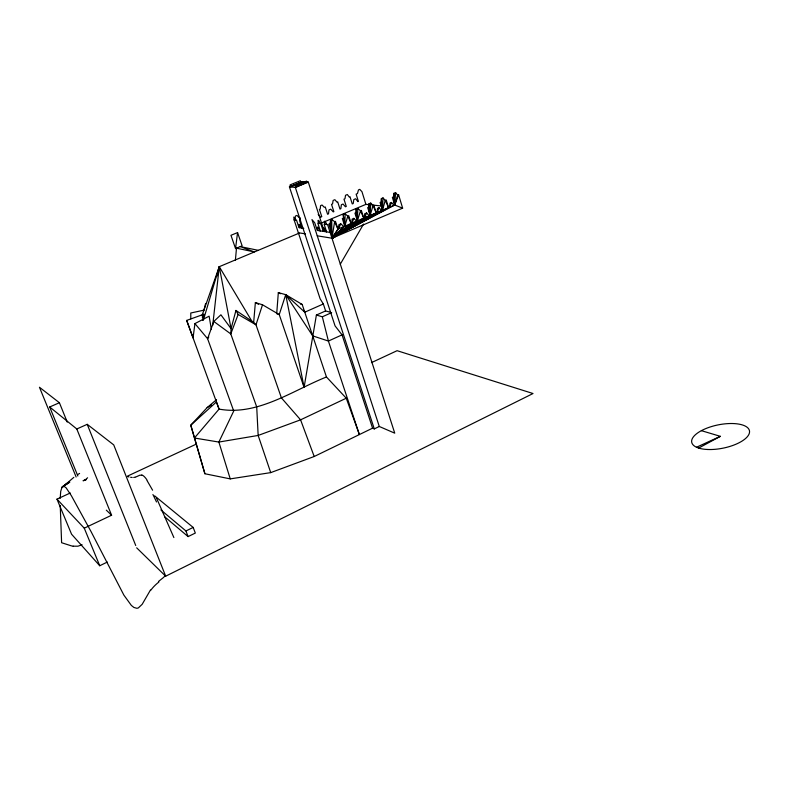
<?xml version="1.0" encoding="UTF-8"?>
<svg xmlns="http://www.w3.org/2000/svg" width="789" height="789" viewBox="0 0 789 789"><rect width="100%" height="100%" fill="white"/><g stroke="black" fill="none" stroke-linecap="round" stroke-linejoin="round"><path stroke-width="1.18" d="M326.587 231.867L324.101 224.155L327.603 224.658L394.747 433.171L379.292 426.484L311.961 219.579L314.752 222.833L317.217 230.418L330.098 232.4L331.321 231.887L330.058 223.622L330.611 219.914L331.962 238.209L337.939 229.086L334.635 221.699L331.696 219.45L330.611 219.914L331.962 238.209L364.597 217.794L364.646 213.799L366.609 212.961L369.242 215.821L331.962 238.209L317.247 235.812M60.201 498.362L60.714 491.369L61.996 487.257L69.817 482.089L62.252 486.921L68.446 482.375L61.769 487.651L73.821 477.365M402.637 208.148L331.962 238.209L343.886 226.561L340.809 223.869L338.373 228.899L331.962 238.209L394.707 205.041L397.626 195.179L398.593 194.775L402.637 208.148L394.707 205.041L337.939 229.086L335.463 221.344L334.635 221.699L331.962 238.209L351.184 223.474L348.738 215.762L347.811 216.147L344.773 226.187L343.215 214.618L345.128 213.819L344.773 226.187L331.962 238.209L331.696 219.45M382.34 210.278L331.962 238.209L363.768 218.139L361.362 210.446L360.504 210.801L357.378 220.851L331.962 238.209L382.458 210.229L385.249 200.386L386.225 199.982L388.573 207.645L331.962 238.209L351.963 223.139L352.091 219.095L353.857 218.356L356.598 221.186L331.962 238.209L389.549 207.221L391.492 202.457L394.027 205.327M357.802 208.493L357.378 220.851L354.951 213.138L355.839 212.774L356.204 209.164L357.802 208.493L360.504 210.801L363.768 218.139M383 197.911L382.458 210.229L380.101 202.556L381.077 202.142L381.373 198.591L383 197.911L385.249 200.386L388.573 207.645M331.962 238.209L376.205 212.872L373.828 205.199L373.069 205.515L370.13 215.446L368.433 207.468L368.907 203.828L370.712 203.069L370.13 215.446L331.962 238.209L377.132 212.488L379.016 207.724L381.679 210.564M393.494 196.915L392.38 197.388L394.707 205.041L395.595 192.615L393.908 193.325L393.494 196.915L394.707 205.041L398.593 194.775M276.702 313.795L278.32 292.63L285.726 294.662L302.187 304.475L326.459 376.974L346.263 398.218L359.37 434.571L328.402 341.055L322.336 316.803L316.389 315.048L304.081 387.36L279.237 314.584L285.726 294.662L304.771 312.197L323.332 303.972L325.62 310.935L330.64 312.355M377.132 212.488L377.477 208.375L379.016 207.724M216.541 399.648L207.152 407.607L190.78 425.182L204.903 473.755L230.24 478.884L270.716 472.621L314.2 456.506L300.579 419.837L281.417 397.893L255.991 324.831L253.673 322.376L255.36 302.601L262.51 304.781L279.237 314.584L277.541 314.052M235.369 260.439L236.493 248.17L254.364 251.947L240.25 246.602L258.24 250.33M212.724 325.324L219.273 266.692L299.07 233.179M389.549 207.221L390.013 203.079L391.492 202.457M338.373 228.899L338.905 224.668L340.809 223.869M235.546 248.565L237.558 232.587L230.96 235.309L235.546 248.565L242.124 245.823L237.558 232.587M211.314 329.121L209.134 316.172L194.932 323.598L193.058 337.86L186.677 320.413L203.818 314.259L202.487 320.186M203.848 310.649L205.594 303.479M216.945 276.081L219.273 266.692L251.869 321.182L253.673 322.376M251.869 321.182L235.95 310.442L231.069 328.678L230.782 333.925L256.711 406.927L258.161 435.449L270.716 472.621M203.296 320.373L219.273 266.692L231.069 328.678L220.91 314.791L213.809 321.458L207.586 338.688L233.731 411.03L218.859 442.057L230.24 478.884M262.51 304.781L255.991 324.831L238.14 314.436L235.95 310.442M201.915 315.768L219.273 266.692M238.14 314.436L230.782 333.925L213.809 321.458M351.963 223.139L353.857 218.356M364.597 217.794L366.609 212.961M202.339 317.484L203.818 314.259M340.256 264.236L363.561 224.086M150.462 590.014L142.178 604.295L138.371 607.895A4.438 4.034 -48 0 1 136.675 608.25L133.893 607.441L131.359 605.429L123.883 595.123L91.011 531.51L71.365 495.699L66.168 487.898L64.313 486.468L62.804 486.468M208.819 336.962L207.586 338.688L194.932 323.598M87.589 477.769L84.62 480.521L86.277 479.436L83.052 480.767L85.922 479.722M296.664 186.835L307.641 182.052L307.059 182.604L306.576 181.095L296.171 185.316L296.664 186.835L302.887 181.697L290.115 186.934L290.105 184.882L300.313 180.75L300.806 182.249L290.115 186.934L302.276 181.648L308.292 182.101L324.279 231.532M158.451 581.503L162.771 578.071A33.631 33.138 -40.5 0 0 165.443 575.536M294.79 187.328L302.887 181.697L295.323 187.378L289.415 186.865L335.059 325.887L342.041 334.861L372.576 428.161L374.292 428.91L379.292 426.484M77.43 474.751L79.61 473.43M207.152 407.607L211.491 405.132M698.669 448.063L720.367 436.337L701.391 430.666M82.095 544.765L77.924 546.205L73.209 546.175M136.655 547.813L165.67 576.197L533.039 393.524L397.094 350.691L371.471 362.615M164.842 516.884L188.098 536.599L195.327 533.058L193.167 527.427L154.634 495.837M160.887 509.931L185.928 530.958L193.167 527.427M314.2 456.506L372.576 428.161M70.28 492.987L56.976 499.151L71.572 534.222L99.739 565.743L107.343 562.054M346.263 398.218L300.579 419.837L258.161 435.449L218.859 442.057L194.439 438.013L219.066 409.106C257.431 416.158 292.561 390.525 326.459 376.974M56.976 499.151L84.265 528.176L111.594 515.227L76.799 428.979L49.687 406.986L59.402 402.735L67.252 422.115M127.483 476.122L196.56 443.99M696.519 447.245L720.367 436.337M342.041 334.861L328.402 341.055L312.691 335.867L285.726 294.662L304.081 387.36M322.336 316.803L331.646 312.641M76.799 428.979L87.224 424.324L113.734 444.897L165.67 576.197M316.389 315.048L325.62 310.935M330.058 223.622L328.835 224.135L331.321 231.887M343.225 218.08L342.318 218.464L344.773 226.187L343.215 214.618M368.433 207.468L367.743 207.763L370.13 215.446L368.907 203.828M320.857 223.277L365.899 204.371L369.577 204.745M308.292 182.101L295.323 187.378L374.292 428.91M289.415 186.865L302.276 181.648M135.905 476.95L139.919 475.185L141.833 475.254M135.363 477.138L133.716 477.473M203.355 310.284L190.77 313.006L190.8 318.904M132.187 477.483L130.619 477.276M372.023 205.002L381.827 206.008M387.941 206.639L390.397 206.886M300.333 217.981L299.721 217.902L299.603 220.683L302.029 228.08M303.804 228.356L298.982 227.617L296.556 220.249L294.11 219.904L293.814 217.083L295.993 220.17M298.341 232.735L305.353 233.869M128.992 476.931L127.483 476.556M300.431 303.982L302.187 304.475M278.32 292.63L280.44 293.745M255.36 302.601L258.555 304.278M59.402 402.735L39.45 387.251L76.138 477.02M345.128 213.819L347.811 216.147L351.184 223.474M106.308 510.158L111.594 515.227M299.297 217.744L296.96 215.417L295.382 216.068L295.007 219.529L294.11 219.904L320.156 298.863L323.332 303.972M370.712 203.069L373.069 205.515L376.205 212.872M318.194 214.401L320.63 217.162L321.774 216.679L319.417 209.381L320.206 209.055L320.581 205.623L322.06 205.002L324.318 207.339L325.246 206.955L327.593 214.253L328.5 213.868L328.993 209.894L330.729 209.174L333.234 211.896L333.855 211.63L331.528 204.351L332.554 203.917L333.126 200.416L334.871 199.696L336.923 202.102L337.672 201.797L339.98 209.075L340.858 208.71L341.371 204.736L343.028 204.045L345.444 206.787L346.282 206.442L343.984 199.173L344.971 198.759L345.533 195.268L347.328 194.528L349.221 196.994L349.971 196.678L352.259 203.937L353.225 203.532L353.817 199.548L355.691 198.759L357.881 201.589L358.393 201.373L356.125 194.124L357.456 193.571L358.462 189.912L359.764 189.37L361.964 191.697L365.899 204.371M395.595 192.615L397.626 195.179M147.03 480.54L152.593 490.196M303.607 310.314L304.771 312.197M301.526 228.001L299.682 224.52L298.913 224.401L299.465 227.686M319.89 230.832L318.006 227.242L317.316 227.143L317.73 230.496M326.893 224.559L325.246 221.403L324.427 221.285L324.782 224.254M326.143 231.798L324.358 228.189L323.579 228.07L323.973 231.463M320.334 223.622L318.825 220.516L318.036 220.407L318.421 223.356M156.36 497.701L173.876 537.556M84.265 528.176L99.739 565.743M49.687 406.986L77.864 476.023M87.224 424.324L135.738 545.524M185.928 530.958L188.098 536.599M186.677 320.413L219.066 409.106L216.423 401.946L190.78 425.182L204.903 473.755M320.334 230.901L317.859 223.277L320.817 223.691L323.293 231.355M355.839 212.774L357.378 220.851L356.204 209.164M381.077 202.142L382.458 210.229L381.373 198.591M393.908 193.325L394.707 205.041M60.23 505.483L61.611 542.724L71.335 545.84A26.116 25.376 -13 0 0 73.209 546.215M141.764 474.968A42.734 9.162 74.8 0 1 146.941 479.89M152.918 494.525A123.035 23.877 73.1 0 1 156.508 501.972M150.798 590.231A38.237 36.393 -30.5 0 1 158.875 582.045M707.664 449.493A29.44 11.894 -11.3 0 0 749.501 430.981A29.44 11.894 -11.3 0 0 704.607 429.098A29.44 11.894 -11.3 0 0 707.664 449.493"/></g></svg>
